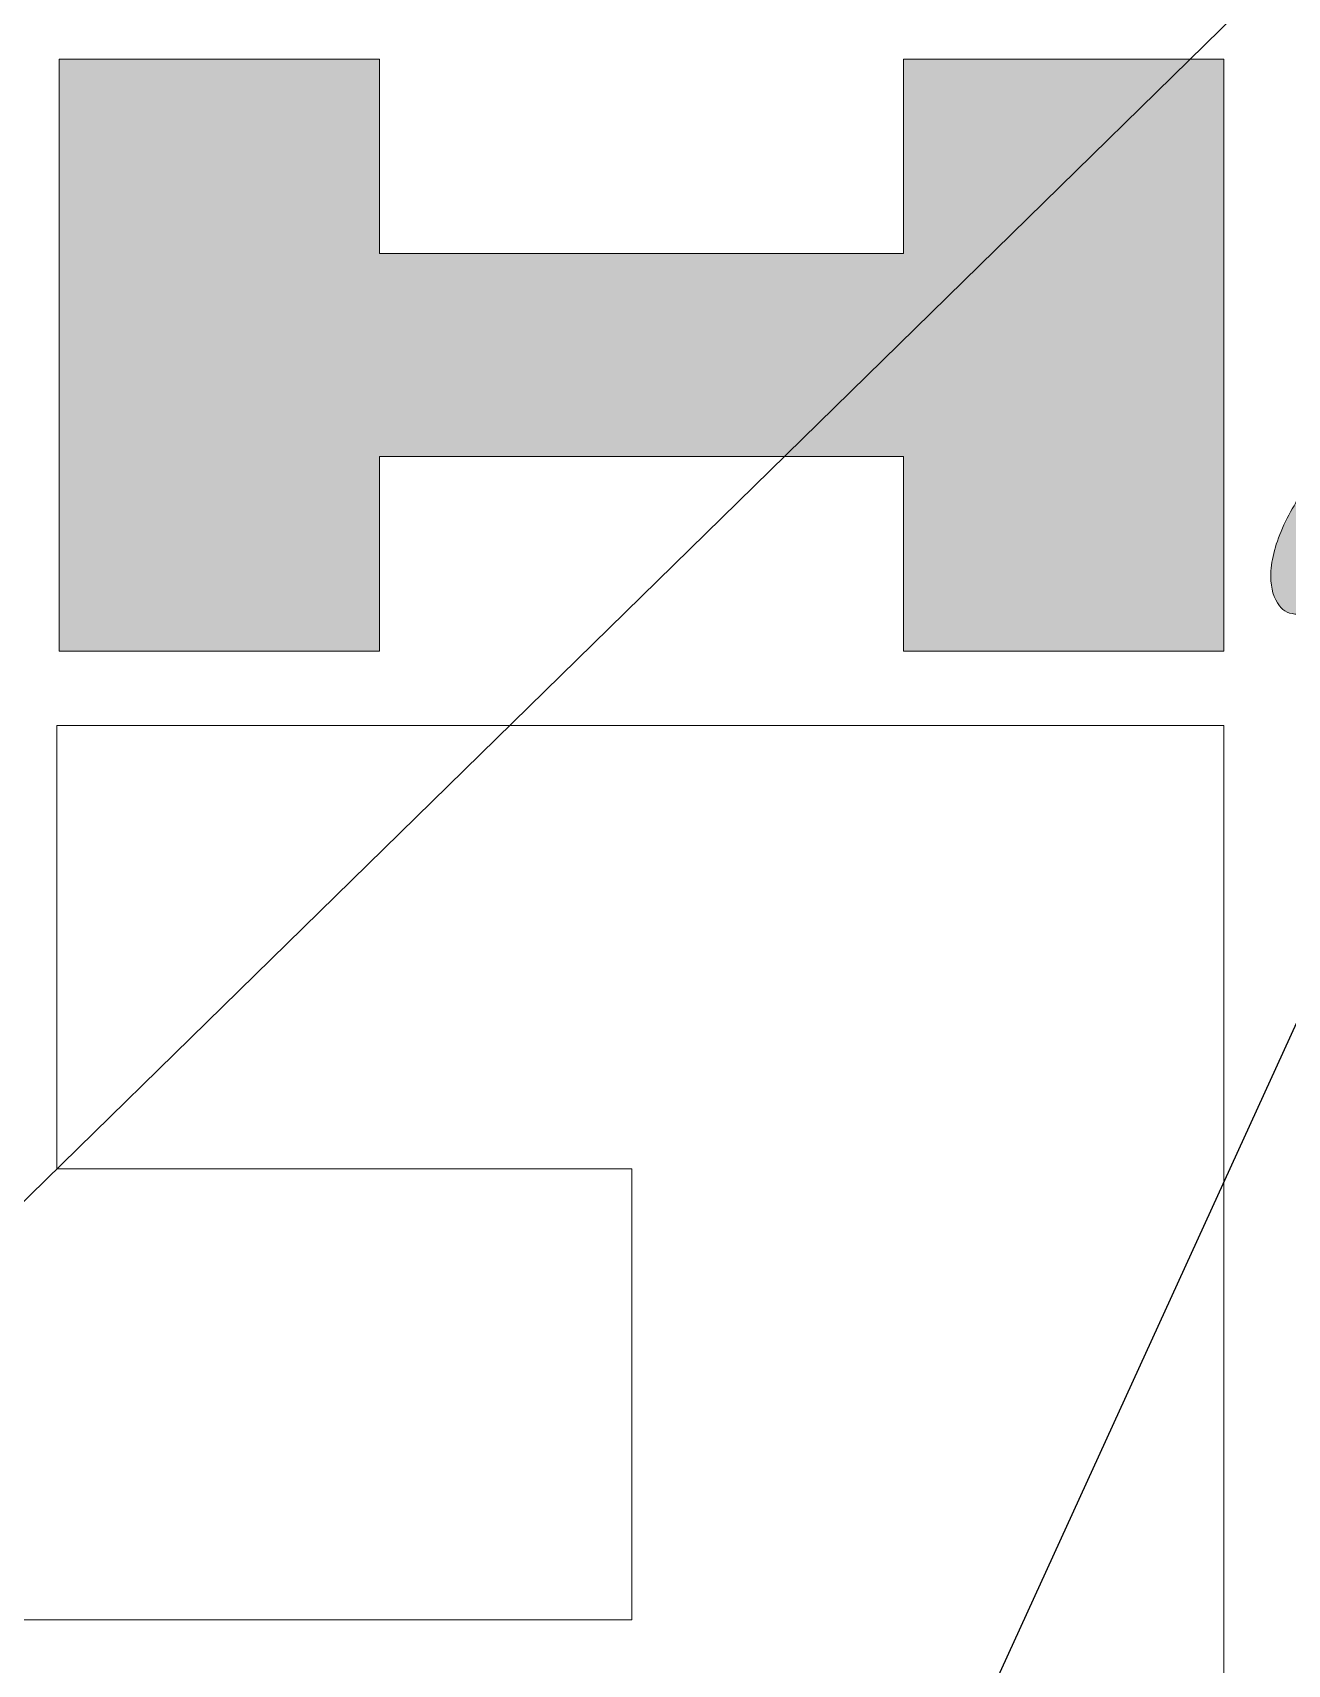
# Model space of a CAD drawing. Header units: inches. Extents: x 7740 to 83056, y -9304 to 75068.
# Drawn here: x 82291.7 to 82476.1, y 51271.8 to 51511.6 of the extents above; entities that cross this region are included whole.
import ezdxf
from ezdxf.enums import TextEntityAlignment as Align

# ---------------------------------------------------------------- set-up
doc = ezdxf.new("R2010")
doc.units = ezdxf.units.IN
doc.header["$LTSCALE"] = 50
doc.header["$MEASUREMENT"] = 0
for name, color, linetype in [('06-FUR', 6, 'Continuous'), ('F-SYM', 7, 'Continuous'), ('FORM(YOURNAME)-11', 1, 'Continuous'), ('로고', 7, 'Continuous')]:
    doc.layers.add(name, color=color, linetype=linetype)
doc.styles.add('YOURNAME', font='HY울릉도M.TTF')

# ---------------------------------------------------------------- blocks, each defined once
blk = doc.blocks.new('block 8')
at = {"layer": '로고'}
h = blk.add_hatch(color=8, dxfattribs=at)
h.dxf.hatch_style = 2
edge = h.paths.add_edge_path()
edge.add_spline(control_points=[(68.604, -139.266), (68.604, -139.266), (68.604, -139.266), (68.604, -139.266), (68.692, -139.373), (68.692, -139.373), (68.483, -139.563), (68.349, -139.679), (68.29, -139.719), (68.173, -139.8), (68.062, -139.859), (67.955, -139.898), (67.886, -139.924), (67.818, -139.936), (67.751, -139.936), (67.704, -139.936), (67.668, -139.925), (67.644, -139.903), (67.62, -139.881), (67.609, -139.849), (67.609, -139.807), (67.609, -139.78), (67.616, -139.742), (67.631, -139.694), (67.631, -139.694), (67.741, -139.32), (67.741, -139.32), (67.583, -139.51), (67.395, -139.671), (67.177, -139.807), (67.043, -139.891), (66.921, -139.933), (66.809, -139.933), (66.702, -139.933), (66.621, -139.896), (66.564, -139.821), (66.487, -139.72), (66.448, -139.588), (66.448, -139.425), (66.448, -139.231), (66.5, -139.015), (66.604, -138.776), (66.707, -138.538), (66.846, -138.322), (67.02, -138.127), (67.194, -137.933), (67.378, -137.79), (67.57, -137.698), (67.719, -137.629), (67.909, -137.594), (68.142, -137.594), (68.201, -137.594), (68.26, -137.597), (68.321, -137.605), (68.321, -137.605), (68.387, -137.497), (68.387, -137.497), (68.387, -137.497), (68.568, -137.459), (68.568, -137.459), (68.568, -137.459), (68.362, -138.155), (68.362, -138.155), (68.28, -138.431), (68.202, -138.75), (68.129, -139.111), (68.088, -139.308), (68.068, -139.434), (68.068, -139.491), (68.068, -139.548), (68.091, -139.576), (68.137, -139.576), (68.166, -139.576), (68.213, -139.557), (68.277, -139.519), (68.39, -139.45), (68.5, -139.366), (68.604, -139.266)], knot_values=[0, 0, 0, 0, 0.0001, 0.0002, 1, 1, 1, 2, 2, 2, 3, 3, 3, 4, 4, 4, 5, 5, 5, 6, 6, 6, 7, 7, 7, 8, 8, 8, 9, 9, 9, 10, 10, 10, 11, 11, 11, 12, 12, 12, 13, 13, 13, 14, 14, 14, 15, 15, 15, 16, 16, 16, 17, 17, 17, 18, 18, 18, 19, 19, 19, 20, 20, 20, 21, 21, 21, 22, 22, 22, 23, 23, 23, 24, 24, 24, 25, 25, 25, 25], degree=3, periodic=0)
edge = h.paths.add_edge_path()
edge.add_spline(control_points=[(68.046, -137.918), (68.046, -137.918), (68.046, -137.918), (67.947, -137.898), (67.863, -137.888), (67.796, -137.888), (67.631, -137.888), (67.487, -137.933), (67.364, -138.024), (67.241, -138.115), (67.127, -138.278), (67.022, -138.514), (66.916, -138.749), (66.864, -138.984), (66.864, -139.219), (66.864, -139.343), (66.885, -139.433), (66.927, -139.488), (66.969, -139.543), (67.024, -139.571), (67.092, -139.571), (67.218, -139.571), (67.354, -139.502), (67.499, -139.366), (67.643, -139.229), (67.75, -139.033), (67.818, -138.776), (67.818, -138.776), (68.046, -137.918), (68.046, -137.918)], knot_values=[0, 0, 0, 0, 0.0001, 0.0002, 1, 1, 1, 2, 2, 2, 3, 3, 3, 4, 4, 4, 5, 5, 5, 6, 6, 6, 7, 7, 7, 8, 8, 8, 9, 9, 9, 9], degree=3, periodic=0)
at = {"layer": '로고', "lineweight": 0}
blk.add_open_spline([(68.387, -137.497), (68.387, -137.497), (68.568, -137.459), (68.568, -137.459), (68.568, -137.459), (68.362, -138.155), (68.362, -138.155), (68.28, -138.431), (68.202, -138.75), (68.129, -139.111), (68.088, -139.308), (68.068, -139.434), (68.068, -139.491), (68.068, -139.548), (68.091, -139.576), (68.137, -139.576), (68.166, -139.576), (68.213, -139.557), (68.277, -139.519), (68.39, -139.45), (68.5, -139.366), (68.604, -139.266), (68.604, -139.266), (68.692, -139.373), (68.692, -139.373), (68.483, -139.563), (68.349, -139.679), (68.29, -139.719), (68.173, -139.8), (68.062, -139.859), (67.955, -139.898), (67.886, -139.924), (67.818, -139.936), (67.751, -139.936), (67.704, -139.936), (67.668, -139.925), (67.644, -139.903), (67.62, -139.881), (67.609, -139.849), (67.609, -139.807), (67.609, -139.78), (67.616, -139.742), (67.631, -139.694), (67.631, -139.694), (67.741, -139.32), (67.741, -139.32), (67.583, -139.51), (67.395, -139.671), (67.177, -139.807), (67.043, -139.891), (66.921, -139.933), (66.809, -139.933), (66.702, -139.933), (66.621, -139.896), (66.564, -139.821), (66.487, -139.72), (66.448, -139.588), (66.448, -139.425), (66.448, -139.231), (66.5, -139.015), (66.604, -138.776), (66.707, -138.538), (66.846, -138.322), (67.02, -138.127), (67.194, -137.933), (67.378, -137.79), (67.57, -137.698), (67.719, -137.629), (67.909, -137.594), (68.142, -137.594), (68.201, -137.594), (68.26, -137.597), (68.321, -137.605), (68.321, -137.605), (68.387, -137.497), (68.387, -137.497)], degree=3, knots=[0, 0, 0, 0, 1, 1, 1, 2, 2, 2, 3, 3, 3, 4, 4, 4, 5, 5, 5, 6, 6, 6, 7, 7, 7, 8, 8, 8, 9, 9, 9, 10, 10, 10, 11, 11, 11, 12, 12, 12, 13, 13, 13, 14, 14, 14, 15, 15, 15, 16, 16, 16, 17, 17, 17, 18, 18, 18, 19, 19, 19, 20, 20, 20, 21, 21, 21, 22, 22, 22, 23, 23, 23, 24, 24, 24, 25, 25, 25, 25], dxfattribs=at)
blk = doc.blocks.new('block 9')
at = {"layer": '로고'}
h = blk.add_hatch(color=40, dxfattribs=at)
h.dxf.hatch_style = 2
h.paths.add_polyline_path([(61.518, -132.479), (61.518, -135.091), (54.481, -135.091), (54.481, -132.479), (50.181, -132.479), (50.181, -140.428), (54.481, -140.428), (54.481, -137.817), (61.518, -137.817), (61.518, -140.428), (65.818, -140.428), (65.818, -132.479)])
at = {"layer": '로고', "lineweight": 0}
for points in [[(42.434, -153.44), (42.434, -127.869), (65.818, -127.869), (65.818, -119.92), (42.434, -119.92), (34.484, -119.92), (34.484, -127.869), (34.484, -153.44), (34.484, -161.389), (42.434, -161.389), (57.869, -161.389), (65.818, -161.389), (65.818, -153.44), (65.818, -147.382), (65.818, -141.428), (57.869, -141.428), (50.151, -141.428), (50.151, -147.382), (57.869, -147.382), (57.869, -153.44), (42.434, -153.44)], [(61.518, -132.479), (61.518, -135.091), (54.481, -135.091), (54.481, -132.479), (50.181, -132.479), (50.181, -140.428), (54.481, -140.428), (54.481, -137.817), (61.518, -137.817), (61.518, -140.428), (65.818, -140.428), (65.818, -132.479), (61.518, -132.479)]]:
    blk.add_lwpolyline(points, dxfattribs=at)
blk = doc.blocks.new('block 6')
at = {"layer": '로고'}
for name in ['block 9', 'block 8']:
    blk.add_blockref(name, (0, 0), dxfattribs=at)
blk = doc.blocks.new('FORM-PLAN')
at = {"layer": 'Defpoints', "color": 158}
blk.add_line((10555.8, 53115.2), (1345.8, 44093.4), dxfattribs=at)
at = {"layer": '로고', "lineweight": 0}
for p, q in [((5950.8, 49256.1), (7665.9, 49256.1)), ((5950.8, 48604.3), (5950.8, 49256.1)), ((7665.9, 49256.1), (7665.9, 47070.9)), ((6795.7, 48604.3), (5950.8, 48604.3)), ((6795.7, 47941.1), (6795.7, 48604.3)), ((5106.1, 47941.1), (6795.7, 47941.1))]:
    blk.add_line(p, q, dxfattribs=at)
at = {"layer": '로고', "lineweight": 0, "xscale": 109.4671147061438, "yscale": 109.4671147061438, "zscale": 109.4671147061438}
blk.add_blockref('block 6', (460.9, 64737.8), dxfattribs=at)
at = {"layer": 'FORM(YOURNAME)-11', "color": 3, "style": 'YOURNAME'}
for tag, height, p in [('1', 450.5, (9905.3, 18187.7)), ('2', 450.5, (9905.3, 17544.1)), ('3', 450.5, (9905.3, 16257)), ('4', 450.5, (9905.3, 14326.3)), ('5', 514.9, (9905.3, 12009.4)), ('6', 514.9, (9905.3, 9756.9)), ('7', 514.9, (9905.3, 7504.4)), ('8', 514.9, (9905.3, 5251.9)), ('9', 514.9, (9905.3, 2999.4)), ('10', 514.9, (5655, 811.3)), ('11', 514.9, (9905.3, 746.9)), ('12', 514.9, (5655, -1441.2)), ('13', 514.9, (9905.3, -1441.2))]:
    blk.add_attdef(tag, text='', height=height, dxfattribs=at).set_placement(p, align=Align.MIDDLE_RIGHT)
blk = doc.blocks.new('*U815')
at = {"layer": 'F-SYM', "xscale": 0.1, "yscale": 0.1, "zscale": 0.1}
blk.add_blockref('FORM-PLAN', (81700.23, 46484.18), dxfattribs=at)

msp = doc.modelspace()

# ---------------------------------------------------------------- linework, layer by layer
at = {"layer": '06-FUR'}
msp.add_line((82855.81, 52195.7), (74555.81, 33995.7), dxfattribs=at)

# ---------------------------------------------------------------- block references
msp.add_blockref('*U815', (0, 0), dxfattribs=at)

doc.saveas('drawing.dxf')
